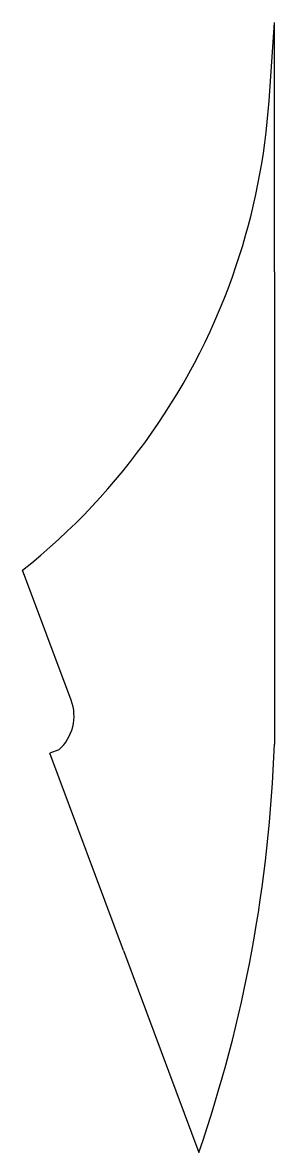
# Model space of a CAD drawing. Extents: x -1.3 to 0.56, y -0.06 to 8.32.
import ezdxf

# ---------------------------------------------------------------- set-up
doc = ezdxf.new("R2010")
doc.units = 0
doc.header["$LTSCALE"] = 5
doc.header["$MEASUREMENT"] = 0
doc.layers.add('Z1_RAMPS_A', color=24, linetype='Continuous')

msp = doc.modelspace()

# ---------------------------------------------------------------- linework, layer by layer
at = {"layer": 'Z1_RAMPS_A', "color": 24, "linetype": 'Continuous', "lineweight": 25}
for p, q in [((0.5209, 7.7434), (0.5602, 8.3239)), ((0.5602, 6.4747), (0.5602, 8.3239)), ((0.5602, 6.4747), (0.5602, 2.9711)), ((-0.9442, 3.296), (-1.3038, 4.2611)), ((-1.0351, 2.9294), (-1.1031, 2.9041)), ((-0.5573, 1.4392), (-1.1031, 2.9041)), ((-0.5573, 1.4392), (0.0008, -0.0586))]:
    msp.add_line(p, q, dxfattribs=at)
for centre, radius, start, end in [((-4.3433, 8.0728), 4.8753, -18.56388, -3.87518), ((-4.3433, 8.0728), 4.8753, -51.43117, -18.56388), ((-1.2577, 3.1792), 0.3346, -48.29585, 20.43565), ((-9.8506, 3.3267), 10.4169, -18.96432, -1.95594)]:
    msp.add_arc(centre, radius, start, end, dxfattribs=at)

doc.saveas('drawing.dxf')
